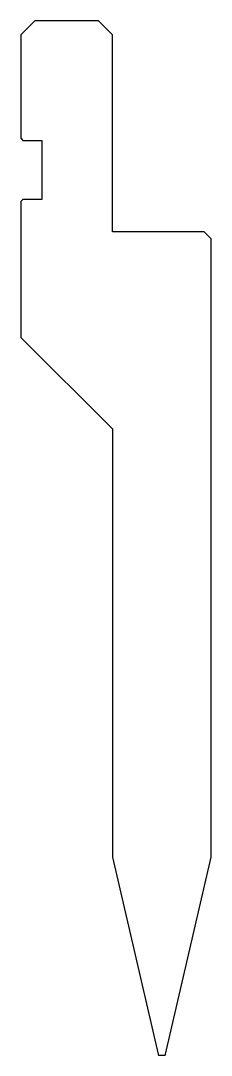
# Model space of a CAD drawing. Header units: metres. Extents: x 132 to 159, y 79 to 226.
import ezdxf

# ---------------------------------------------------------------- set-up
doc = ezdxf.new("R2010")
doc.units = ezdxf.units.M

msp = doc.modelspace()

# ---------------------------------------------------------------- linework, layer by layer
for p, q in [((134.46185, 225.660715), (132.46185, 223.660715)), ((143.46185, 225.660715), (134.46185, 225.660715)), ((145.46185, 223.660715), (143.46185, 225.660715)), ((132.46185, 223.660715), (132.46185, 208.960715)), ((145.46185, 195.660715), (145.46185, 223.660715)), ((132.46185, 208.960715), (132.76185, 208.660715)), ((132.76185, 208.660715), (135.46185, 208.660715)), ((135.46185, 208.660715), (135.46185, 200.260715)), ((132.76185, 200.260715), (132.46185, 199.960715)), ((132.46185, 199.960715), (132.46185, 180.660715)), ((135.46185, 200.260715), (132.76185, 200.260715)), ((158.46185, 195.660715), (145.46185, 195.660715)), ((159.46185, 194.660715), (158.46185, 195.660715)), ((159.46185, 106.815308), (159.46185, 194.660715)), ((132.46185, 180.660715), (145.46185, 167.660715)), ((145.46185, 167.660715), (145.46185, 106.815308)), ((145.46185, 106.815308), (151.926063, 78.815725)), ((152.997636, 78.815725), (159.46185, 106.815308)), ((152.120937, 78.660715), (152.802762, 78.660715))]:
    msp.add_line(p, q)
for centre, start, end in [((152.120937, 78.860715), 193, 270), ((152.802762, 78.860715), 270, 347)]:
    msp.add_arc(centre, 0.2, start, end)

doc.saveas('drawing.dxf')
